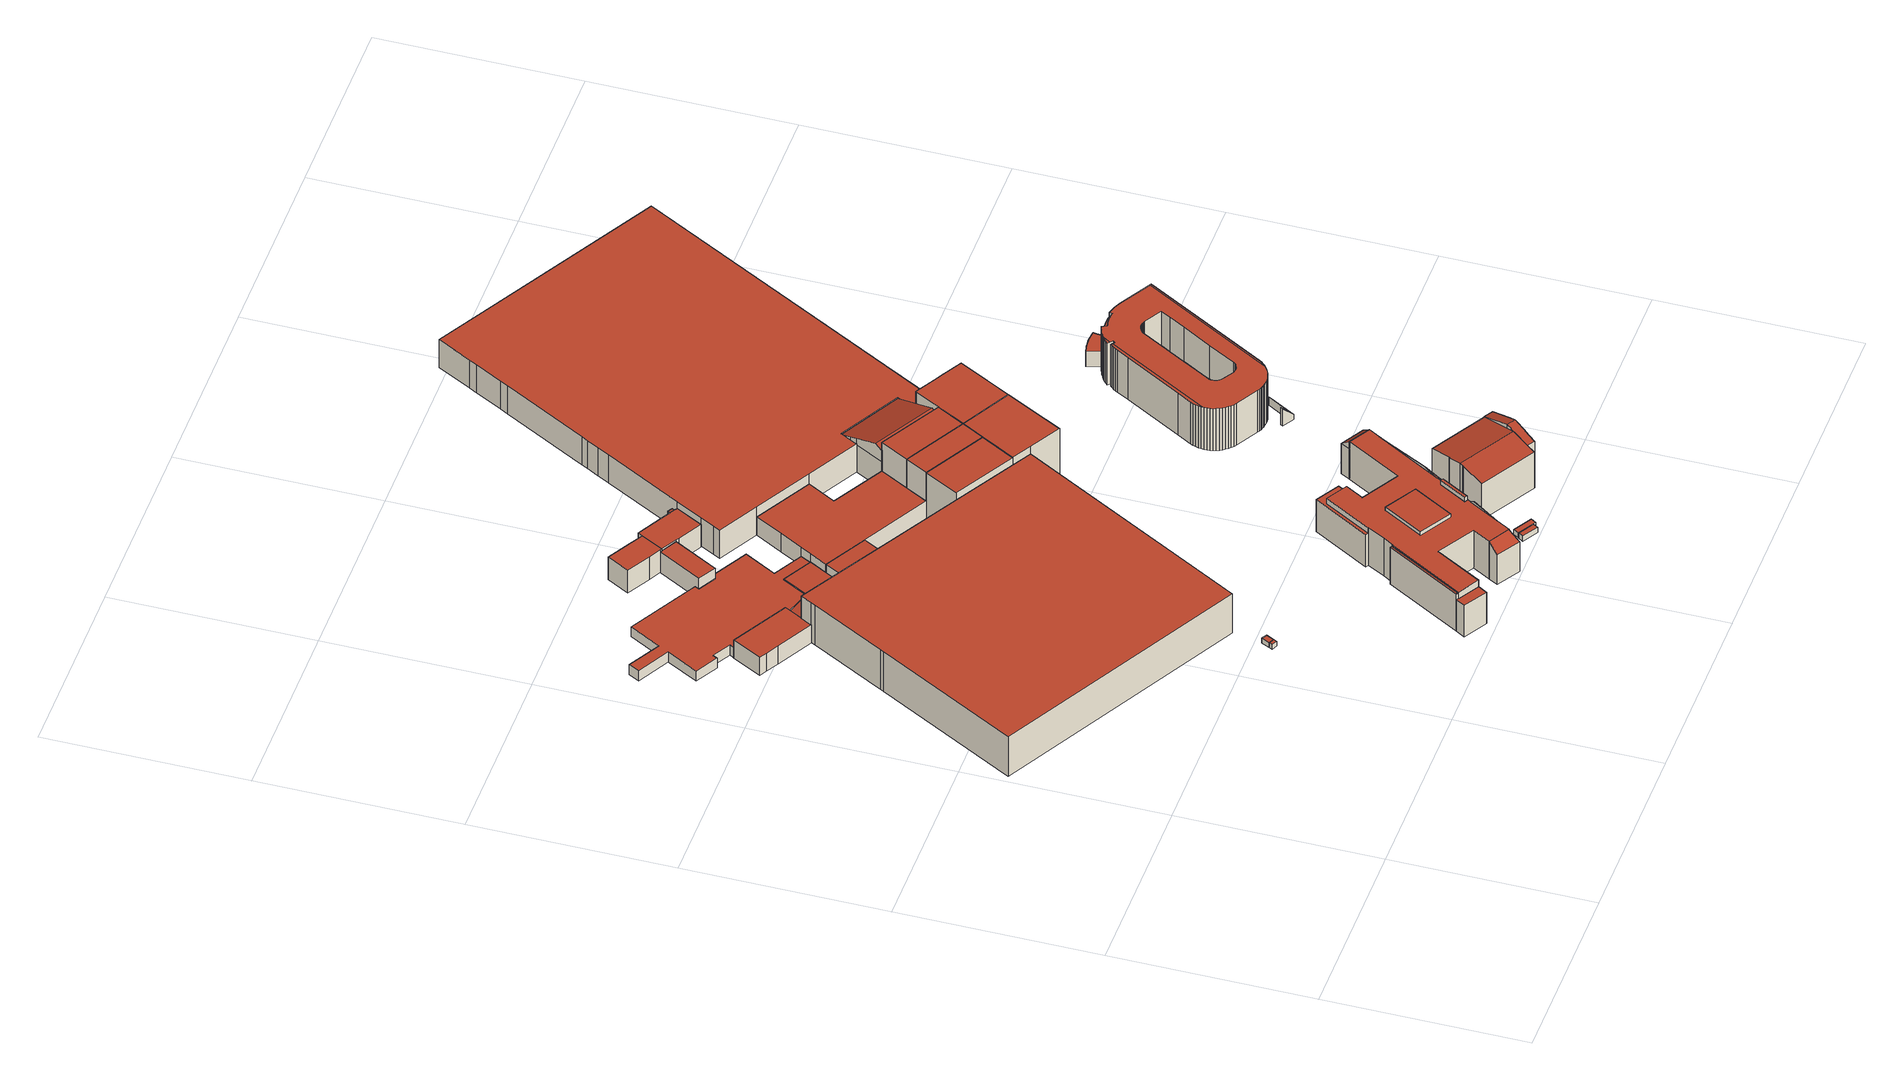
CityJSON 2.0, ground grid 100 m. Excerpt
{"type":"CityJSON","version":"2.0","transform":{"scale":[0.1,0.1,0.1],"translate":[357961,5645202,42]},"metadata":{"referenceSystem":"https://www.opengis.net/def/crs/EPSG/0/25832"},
"CityObjects":{
"building1":{"type":"Building","attributes":{"Gemeindeschluessel":"05315000","Geometrietyp2DReferenz":"3000","function":"51009_1610","roofType":"1000","measuredHeight":2.77},"geometry":[{"type":"Solid","lod":"2","boundaries":[[[[0,1,2,3]],[[4,5,1,0]],[[6,7,5,4]],[[3,2,7,6]],[[4,0,3,6]],[[1,5,7,2]]]],"semantics":{"surfaces":[{"type":"WallSurface"},{"type":"RoofSurface"},{"type":"GroundSurface"}],"values":[[0,0,0,0,1,2]]}}]},
"building2":{"type":"Building","attributes":{"Gemeindeschluessel":"05315000","Geometrietyp2DReferenz":"3000","function":"31001_2000","roofType":"1000","measuredHeight":2.71},"geometry":[{"type":"Solid","lod":"2","boundaries":[[[[8,9,1,10]],[[11,12,9,8]],[[13,5,12,11]],[[10,1,5,13]],[[11,8,10,13]],[[9,12,5,1]]]],"semantics":{"surfaces":[{"type":"WallSurface"},{"type":"RoofSurface"},{"type":"GroundSurface"}],"values":[[0,0,0,0,1,2]]}}]},
"building3":{"type":"Building","attributes":{"name":"11","Gemeindeschluessel":"05315000","Geometrietyp2DReferenz":"3000","function":"31001_2000","roofType":"1000","measuredHeight":23.24},"geometry":[{"type":"Solid","lod":"2","boundaries":[[[[14,15,16,17]],[[18,19,15,14]],[[20,21,19,18]],[[22,23,21,20]],[[24,25,23,22]],[[26,27,25,24]],[[28,29,27,26]],[[30,31,29,28]],[[32,33,31,30]],[[34,35,33,32]],[[36,37,35,34]],[[17,16,37,36]],[[34,32,30,28,26,24,22,20,18,14,17,36]],[[15,19,21,23,25,27,29,31,33,35,37,16]]]],"semantics":{"surfaces":[{"type":"WallSurface"},{"type":"RoofSurface"},{"type":"GroundSurface"}],"values":[[0,0,0,0,0,0,0,0,0,0,0,0,1,2]]}}]},
"building4":{"type":"Building","attributes":{"Gemeindeschluessel":"05315000","Geometrietyp2DReferenz":"3000","function":"31001_2000"},"children":["building4-1","building4-2","building4-3"]},
"building4-1":{"type":"BuildingPart","attributes":{"roofType":"1000","measuredHeight":6.22},"parents":["building4"],"geometry":[{"type":"Solid","lod":"2","boundaries":[[[[38,39,40,41]],[[42,43,39,38]],[[44,45,43,42]],[[46,47,48,45,44]],[[41,40,49,50,51]],[[46,44,42,38,41,51]],[[39,43,45,48,49,40]],[[47,46,51,50]],[[49,48,47,50]]]],"semantics":{"surfaces":[{"type":"WallSurface"},{"type":"RoofSurface"},{"type":"GroundSurface"},{"type":"ClosureSurface"}],"values":[[0,0,0,0,0,1,2,0,3]]}}]},
"building4-2":{"type":"BuildingPart","attributes":{"roofType":"1000","measuredHeight":10.5},"parents":["building4"],"geometry":[{"type":"Solid","lod":"2","boundaries":[[[[52,53,54,55]],[[56,57,58,53,52]],[[59,60,61,62,63]],[[64,65,60,59]],[[66,67,65,64]],[[55,54,67,66]],[[64,59,63,56,52,55,66]],[[53,58,61,60,65,67,54]],[[57,56,63,62]],[[61,58,57,62]]]],"semantics":{"surfaces":[{"type":"WallSurface"},{"type":"RoofSurface"},{"type":"GroundSurface"},{"type":"ClosureSurface"}],"values":[[0,0,0,0,0,0,1,2,0,3]]}}]},
"building4-3":{"type":"BuildingPart","attributes":{"roofType":"3100","measuredHeight":9.58},"parents":["building4"],"geometry":[{"type":"Solid","lod":"2","boundaries":[[[[62,61,48,47]],[[50,49,58,57]],[[47,68,62]],[[57,69,50]],[[50,69,68,47]],[[62,68,69,57]],[[48,61,58,49]],[[49,50,47,48]],[[61,62,57,58]]]],"semantics":{"surfaces":[{"type":"WallSurface"},{"type":"RoofSurface"},{"type":"GroundSurface"},{"type":"ClosureSurface"}],"values":[[0,0,0,0,1,1,2,3,3]]}}]},
"building5":{"type":"Building","attributes":{"Gemeindeschluessel":"05315000","Geometrietyp2DReferenz":"3000","function":"51009_1610","roofType":"1000","measuredHeight":5.81},"geometry":[{"type":"Solid","lod":"2","boundaries":[[[[70,39,71,72]],[[73,40,39,70]],[[74,49,40,73]],[[75,53,49,74]],[[76,77,53,75]],[[78,79,77,76]],[[80,81,79,78]],[[82,83,81,80]],[[84,85,83,82]],[[86,87,85,84]],[[88,89,87,86]],[[90,91,89,88]],[[92,93,91,90]],[[94,95,93,92]],[[96,97,95,94]],[[98,99,97,96]],[[100,101,99,98]],[[102,103,101,100]],[[104,105,103,102]],[[72,71,105,104]],[[102,100,98,96,94,92,90,88,86,84,82,80,78,76,75,74,73,70,72,104]],[[39,40,49,53,77,79,81,83,85,87,89,91,93,95,97,99,101,103,105,71]]]],"semantics":{"surfaces":[{"type":"WallSurface"},{"type":"RoofSurface"},{"type":"GroundSurface"}],"values":[[0,0,0,0,0,0,0,0,0,0,0,0,0,0,0,0,0,0,0,0,1,2]]}}]},
"building6":{"type":"Building","attributes":{"Gemeindeschluessel":"05315000","Geometrietyp2DReferenz":"3000","function":"31001_2000"},"children":["building6-1","building6-2","building6-3","building6-4"]},
"building6-1":{"type":"BuildingPart","attributes":{"roofType":"2100","measuredHeight":12.65},"parents":["building6"],"geometry":[{"type":"Solid","lod":"2","boundaries":[[[[106,107,108,109]],[[110,111,107,106]],[[112,113,111,110]],[[114,115,113,112]],[[116,117,115,114]],[[118,119,117,116]],[[109,108,120,121]],[[118,116,114,112,110,106,109,121]],[[107,111,113,115,117,119,120,108]],[[119,118,121,120]]]],"semantics":{"surfaces":[{"type":"WallSurface"},{"type":"RoofSurface"},{"type":"GroundSurface"},{"type":"ClosureSurface"}],"values":[[0,0,0,0,0,0,0,1,2,3]]}}]},
"building6-2":{"type":"BuildingPart","attributes":{"roofType":"1000","measuredHeight":13.48},"parents":["building6"],"geometry":[{"type":"Solid","lod":"2","boundaries":[[[[122,123,124,125]],[[126,127,123,122]],[[128,129,130,127,126]],[[131,132,133,134,135]],[[125,124,132,131]],[[135,136,128,126,122,125,131]],[[123,127,130,137,133,132,124]],[[129,128,136,138]],[[139,137,130,129,138]],[[139,138,136,135,134]],[[137,139,134,133]]]],"semantics":{"surfaces":[{"type":"WallSurface"},{"type":"RoofSurface"},{"type":"GroundSurface"},{"type":"ClosureSurface"}],"values":[[0,0,0,0,0,1,2,0,3,0,3]]}}]},
"building6-3":{"type":"BuildingPart","attributes":{"roofType":"1000","measuredHeight":12.26},"parents":["building6"],"geometry":[{"type":"Solid","lod":"2","boundaries":[[[[134,133,140,141]],[[142,143,144,145]],[[141,140,143,142]],[[145,139,134,141,142]],[[133,137,144,143,140]],[[133,134,139,137]],[[137,139,145,144]]]],"semantics":{"surfaces":[{"type":"WallSurface"},{"type":"RoofSurface"},{"type":"GroundSurface"},{"type":"ClosureSurface"}],"values":[[0,0,0,1,2,3,3]]}}]},
"building6-4":{"type":"BuildingPart","attributes":{"roofType":"1000","measuredHeight":13.35},"parents":["building6"],"geometry":[{"type":"Solid","lod":"2","boundaries":[[[[146,147,148,149]],[[150,151,147,146]],[[152,121,120,151,150]],[[153,154,119,118,155]],[[156,157,154,153]],[[158,159,157,156]],[[160,145,144,159,158]],[[149,148,130,129]],[[138,160,158,156,153,155,152,150,146,149,129]],[[147,151,120,119,154,157,159,144,137,130,148]],[[121,152,155,118]],[[119,120,121,118]],[[145,160,138,139]],[[145,139,137,144]],[[137,139,138,129,130]]]],"semantics":{"surfaces":[{"type":"WallSurface"},{"type":"RoofSurface"},{"type":"GroundSurface"},{"type":"ClosureSurface"}],"values":[[0,0,0,0,0,0,0,0,1,2,0,3,0,3,3]]}}]},
"building7":{"type":"Building","attributes":{"Gemeindeschluessel":"05315000","Geometrietyp2DReferenz":"3000","function":"31001_3010"},"address":[{"country":"Germany","locality":"Köln","thoroughfareNumber":"2","thoroughfareName":"An den Gelenkbogenhallen"},{"country":"Germany","locality":"Köln","thoroughfareNumber":"4","thoroughfareName":"An den Gelenkbogenhallen"},{"country":"Germany","locality":"Köln","thoroughfareNumber":"6","thoroughfareName":"An den Gelenkbogenhallen"}],"children":["building7-1","building7-2","building7-3","building7-4","building7-5","building7-6","building7-7","building7-8"]},
"building7-1":{"type":"BuildingPart","attributes":{"roofType":"1000","measuredHeight":19.04},"parents":["building7"],"geometry":[{"type":"Solid","lod":"2","boundaries":[[[[161,162,163,164]],[[165,166,162,161]],[[167,168,166,165]],[[169,170,168,167]],[[167,165,161,164,171,169]],[[163,162,166,168,170,172]],[[172,171,164,163]],[[170,169,171,172]]]],"semantics":{"surfaces":[{"type":"WallSurface"},{"type":"RoofSurface"},{"type":"GroundSurface"},{"type":"ClosureSurface"}],"values":[[0,0,0,0,1,2,3,3]]}}]},
"building7-2":{"type":"BuildingPart","attributes":{"roofType":"5000","measuredHeight":23.83},"parents":["building7"],"geometry":[{"type":"Solid","lod":"2","boundaries":[[[[173,174,175,176]],[[177,178,174,173]],[[179,180,178,177]],[[181,182,180,179]],[[183,184,182,181]],[[185,186,184,183]],[[187,188,189,190,191,192,177,193]],[[194,193,177,173]],[[195,196,190,189]],[[191,190,183,181]],[[190,196,185,183]],[[194,173,176]],[[192,191,181,179]],[[192,179,177]],[[197,175,174,178,180,182,184,186]],[[186,185,198,197]],[[197,198,176,175]],[[189,188,195]],[[196,195,188,187,198,185]],[[187,193,194,176,198]]]],"semantics":{"surfaces":[{"type":"WallSurface"},{"type":"RoofSurface"},{"type":"GroundSurface"},{"type":"ClosureSurface"}],"values":[[0,0,0,0,0,0,1,1,1,0,0,0,0,0,2,3,3,0,3,3]]}}]},
"building7-3":{"type":"BuildingPart","attributes":{"roofType":"1000","measuredHeight":24.58},"parents":["building7"],"geometry":[{"type":"Solid","lod":"2","boundaries":[[[[199,200,201,202,203,204]],[[205,206,199,204]],[[207,208,202,201]],[[200,199,206,209]],[[207,201,200,209]],[[209,206,205,210]],[[208,207,209,210]],[[210,205,204,203]],[[202,208,210,203]]]],"semantics":{"surfaces":[{"type":"WallSurface"},{"type":"RoofSurface"},{"type":"GroundSurface"},{"type":"ClosureSurface"}],"values":[[0,1,2,0,3,0,3,0,3]]}}]},
"building7-4":{"type":"BuildingPart","attributes":{"roofType":"5000","measuredHeight":23.68},"parents":["building7"],"geometry":[{"type":"Solid","lod":"2","boundaries":[[[[211,212,213,214]],[[215,216,217,212,211]],[[218,219,220,221]],[[214,213,219,218]],[[222,223,224,225,226,214,218]],[[221,227,222,218]],[[226,215,211,214]],[[212,217,228,220,219,213]],[[216,215,229]],[[228,217,216,229,224]],[[220,228,224,221]],[[225,229,215,226]],[[224,229,225]],[[227,223,222]],[[227,221,224,223]]]],"semantics":{"surfaces":[{"type":"WallSurface"},{"type":"RoofSurface"},{"type":"GroundSurface"},{"type":"ClosureSurface"}],"values":[[0,0,0,0,1,1,1,2,0,3,3,0,3,0,3]]}}]},
"building7-5":{"type":"BuildingPart","attributes":{"roofType":"1000","measuredHeight":22.18},"parents":["building7"],"geometry":[{"type":"Solid","lod":"2","boundaries":[[[[230,231,217,216]],[[232,233,231,230]],[[234,235,236,233,232]],[[237,238,239,240,241]],[[242,243,238,237]],[[244,245,243,242]],[[246,164,163,245,244]],[[247,248,170,169,249]],[[250,251,248,247]],[[252,194,176,175,251,250]],[[203,202,186,185,196,253]],[[254,221,220,201,200]],[[223,227,254,200,209,210,203,253,195,188,255,252,250,247,249,256,246,244,242,237,241,257,234,232,230,216,229,225,258]],[[231,233,236,259,239,238,243,245,163,172,170,248,251,175,197,186,202,208,207,201,220,228,217]],[[235,234,257,260,261]],[[236,235,261,259]],[[260,257,241,240]],[[239,259,261,260,240]],[[164,246,256,171]],[[172,163,164,171]],[[171,256,249,169]],[[170,172,171,169]],[[193,194,252,255,187]],[[197,175,176,198]],[[176,194,193,187,198]],[[195,253,196]],[[187,255,188]],[[186,197,198,185]],[[198,187,188,195,196,185]],[[202,203,210,208]],[[208,210,209,207]],[[207,209,200,201]],[[223,258,224]],[[221,254,227]],[[228,220,221,224]],[[221,227,223,224]],[[258,225,224]],[[228,224,229,216,217]],[[224,225,229]]]],"semantics":{"surfaces":[{"type":"WallSurface"},{"type":"RoofSurface"},{"type":"GroundSurface"},{"type":"ClosureSurface"}],"values":[[0,0,0,0,0,0,0,0,0,0,0,0,1,2,0,3,0,3,0,3,0,3,0,3,3,0,0,3,3,3,3,3,0,0,3,3,0,3,3]]}}]},
"building7-6":{"type":"BuildingPart","attributes":{"roofType":"1000","measuredHeight":18.47},"parents":["building7"],"geometry":[{"type":"Solid","lod":"2","boundaries":[[[[262,263,264,265]],[[266,267,236,235]],[[265,264,267,266]],[[235,261,262,265,266]],[[263,259,236,267,264]],[[259,261,235,236]],[[263,262,261,259]]]],"semantics":{"surfaces":[{"type":"WallSurface"},{"type":"RoofSurface"},{"type":"GroundSurface"},{"type":"ClosureSurface"}],"values":[[0,0,0,1,2,3,3]]}}]},
"building7-7":{"type":"BuildingPart","attributes":{"roofType":"1000","measuredHeight":24.24},"parents":["building7"],"geometry":[{"type":"Solid","lod":"2","boundaries":[[[[268,269,270,271]],[[272,273,269,268]],[[274,275,273,272]],[[271,270,275,274]],[[272,268,271,274]],[[269,273,275,270]]]],"semantics":{"surfaces":[{"type":"WallSurface"},{"type":"RoofSurface"},{"type":"GroundSurface"}],"values":[[0,0,0,0,1,2]]}}]},
"building7-8":{"type":"BuildingPart","attributes":{"roofType":"5000","measuredHeight":22.3},"parents":["building7"],"geometry":[{"type":"Solid","lod":"2","boundaries":[[[[276,277,263,262,278]],[[240,239,277,276]],[[279,260,240,280]],[[240,276,280]],[[280,276,278,279]],[[278,260,279]],[[277,239,259,263]],[[239,240,260,261,259]],[[261,260,278,262]],[[261,262,263,259]]]],"semantics":{"surfaces":[{"type":"WallSurface"},{"type":"RoofSurface"},{"type":"GroundSurface"},{"type":"ClosureSurface"}],"values":[[0,0,1,1,1,1,2,3,0,3]]}}]},
"building8":{"type":"Building","attributes":{"Gemeindeschluessel":"05315000","Geometrietyp2DReferenz":"3000","function":"31001_2000"},"children":["building8-1","building8-2"]},
"building8-1":{"type":"BuildingPart","attributes":{"roofType":"1000","measuredHeight":10.88},"parents":["building8"],"geometry":[{"type":"Solid","lod":"2","boundaries":[[[[281,282,283,284]],[[285,286,287,288]],[[289,290,286,285]],[[291,292,290,289]],[[293,294,292,291]],[[295,296,294,293]],[[297,298,296,295]],[[299,300,298,297]],[[301,302,300,299]],[[284,283,302,301]],[[299,297,295,293,291,289,285,288,281,284,301]],[[282,287,286,290,292,294,296,298,300,302,283]],[[287,282,281,288]]]],"semantics":{"surfaces":[{"type":"WallSurface"},{"type":"RoofSurface"},{"type":"GroundSurface"},{"type":"ClosureSurface"}],"values":[[0,0,0,0,0,0,0,0,0,0,1,2,3]]}}]},
"building8-2":{"type":"BuildingPart","attributes":{"roofType":"1000","measuredHeight":10.85},"parents":["building8"],"geometry":[{"type":"Solid","lod":"2","boundaries":[[[[288,287,303,304]],[[305,306,282,281]],[[304,303,306,305]],[[281,288,304,305]],[[287,282,306,303]],[[287,288,281,282]]]],"semantics":{"surfaces":[{"type":"WallSurface"},{"type":"RoofSurface"},{"type":"GroundSurface"},{"type":"ClosureSurface"}],"values":[[0,0,0,1,2,3]]}}]},
"building9":{"type":"Building","attributes":{"Gemeindeschluessel":"05315000","Geometrietyp2DReferenz":"3000","function":"31001_2500","roofType":"1000","measuredHeight":3.01},"geometry":[{"type":"Solid","lod":"2","boundaries":[[[[307,308,309,310]],[[311,312,308,307]],[[313,314,312,311]],[[310,309,314,313]],[[311,307,310,313]],[[308,312,314,309]]]],"semantics":{"surfaces":[{"type":"WallSurface"},{"type":"RoofSurface"},{"type":"GroundSurface"}],"values":[[0,0,0,0,1,2]]}}]},
"building10":{"type":"Building","attributes":{"Gemeindeschluessel":"05315000","Geometrietyp2DReferenz":"3000","function":"31001_2500","roofType":"1000","measuredHeight":2.77},"geometry":[{"type":"Solid","lod":"2","boundaries":[[[[315,316,317,318]],[[319,320,316,315]],[[321,322,320,319]],[[318,317,322,321]],[[319,315,318,321]],[[316,320,322,317]]]],"semantics":{"surfaces":[{"type":"WallSurface"},{"type":"RoofSurface"},{"type":"GroundSurface"}],"values":[[0,0,0,0,1,2]]}}]},
"building11":{"type":"Building","attributes":{"Gemeindeschluessel":"05315000","Geometrietyp2DReferenz":"3000","function":"31001_2000"},"children":["building11-1","building11-2"]},
"building11-1":{"type":"BuildingPart","attributes":{"roofType":"1000","measuredHeight":27.59},"parents":["building11"],"geometry":[{"type":"Solid","lod":"2","boundaries":[[[[323,283,324,325]],[[326,327,328,329]],[[330,331,327,326]],[[325,324,331,330]],[[326,329,323,325,330]],[[283,328,327,331,324]],[[283,323,329,328]]]],"semantics":{"surfaces":[{"type":"WallSurface"},{"type":"RoofSurface"},{"type":"GroundSurface"},{"type":"ClosureSurface"}],"values":[[0,0,0,0,1,2,3]]}}]},
"building11-2":{"type":"BuildingPart","attributes":{"roofType":"1000","measuredHeight":27.74},"parents":["building11"],"geometry":[{"type":"Solid","lod":"2","boundaries":[[[[332,302,283,323,333]],[[334,335,302,332]],[[336,337,335,334]],[[338,329,328,337,336]],[[336,334,332,333,338]],[[302,335,337,328,283]],[[329,338,333,323]],[[283,328,329,323]]]],"semantics":{"surfaces":[{"type":"WallSurface"},{"type":"RoofSurface"},{"type":"GroundSurface"},{"type":"ClosureSurface"}],"values":[[0,0,0,0,1,2,0,3]]}}]},
"building12":{"type":"Building","attributes":{"Gemeindeschluessel":"05315000","Geometrietyp2DReferenz":"3000","function":"31001_2461"},"children":["building12-1","building12-2"]},
"building12-1":{"type":"BuildingPart","attributes":{"roofType":"3100","measuredHeight":24.73},"parents":["building12"],"geometry":[{"type":"Solid","lod":"2","boundaries":[[[[339,340,341,342]],[[343,344,340,339]],[[345,346,344,343]],[[347,348,346,345]],[[349,350,348,347]],[[351,352,350,349]],[[353,354,352,351]],[[355,356,354,353]],[[357,358,356,355]],[[359,360,361,362,363]],[[342,341,360,359]],[[364,357,355,353,351,349,365]],[[347,345,343,339,342,359,363,366,365,349]],[[340,344,346,348,350,352,354,356,358,367,368,361,360,341]],[[367,364,365,368]],[[358,357,364,367]],[[362,366,363]],[[365,366,362,361,368]]]],"semantics":{"surfaces":[{"type":"WallSurface"},{"type":"RoofSurface"},{"type":"GroundSurface"},{"type":"ClosureSurface"}],"values":[[0,0,0,0,0,0,0,0,0,0,0,1,1,2,3,3,0,3]]}}]},
"building12-2":{"type":"BuildingPart","attributes":{"roofType":"3100","measuredHeight":26.28},"parents":["building12"],"geometry":[{"type":"Solid","lod":"2","boundaries":[[[[362,361,369,370]],[[371,372,358,357,373]],[[374,375,372,371]],[[376,377,375,374]],[[378,379,377,376]],[[380,381,379,378]],[[370,369,381,380]],[[374,371,373,382,376]],[[366,362,370,380,378,376,382]],[[361,368,367,358,372,375,377,379,381,369]],[[365,366,382,364]],[[368,365,364,367]],[[361,362,366,365,368]],[[357,364,382,373]],[[364,357,358,367]]]],"semantics":{"surfaces":[{"type":"WallSurface"},{"type":"RoofSurface"},{"type":"GroundSurface"},{"type":"ClosureSurface"}],"values":[[0,0,0,0,0,0,0,1,1,2,0,3,3,0,3]]}}]},
"building13":{"type":"Building","attributes":{"name":"Eingang Ost","Gemeindeschluessel":"05315000","Geometrietyp2DReferenz":"3000","function":"31001_2000","roofType":"1000","measuredHeight":27.41},"address":[{"country":"Germany","locality":"Köln","thoroughfareNumber":"51","thoroughfareName":"Deutz-Mülheimer Str."}],"geometry":[{"type":"Solid","lod":"2","boundaries":[[[[383,384,385,386]],[[387,388,384,383]],[[389,390,388,387]],[[338,391,390,389]],[[336,392,391,338]],[[393,394,392,336]],[[395,396,394,393]],[[397,398,396,395]],[[399,400,398,397]],[[386,385,400,399]],[[397,395,393,336,338,389,387,383,386,399]],[[384,388,390,391,392,394,396,398,400,385]]]],"semantics":{"surfaces":[{"type":"WallSurface"},{"type":"RoofSurface"},{"type":"GroundSurface"}],"values":[[0,0,0,0,0,0,0,0,0,0,1,2]]}}]},
"building14":{"type":"Building","attributes":{"Gemeindeschluessel":"05315000","Geometrietyp2DReferenz":"3000","function":"31001_2000"},"children":["building14-1","building14-2","building14-3"]},
"building14-1":{"type":"BuildingPart","attributes":{"roofType":"1000","measuredHeight":27.68},"parents":["building14"],"geometry":[{"type":"Solid","lod":"2","boundaries":[[[[401,402,403,404,405,406]],[[407,408,402,401]],[[409,410,408,407]],[[411,412,410,409]],[[413,414,412,411]],[[395,415,414,413]],[[393,416,415,395]],[[336,417,337,416,393]],[[395,413,411,409,407,401,406,418,336,393]],[[419,403,402,408,410,412,414,415,416,337]],[[417,336,418,420]],[[421,422,419,337,417,420]],[[423,421,420,418,406,405]],[[403,419,422,404]],[[422,421,423,405,404]]]],"semantics":{"surfaces":[{"type":"WallSurface"},{"type":"RoofSurface"},{"type":"GroundSurface"},{"type":"ClosureSurface"}],"values":[[0,0,0,0,0,0,0,0,1,2,0,3,0,3,3]]}}]},
"building14-2":{"type":"BuildingPart","attributes":{"roofType":"5000","measuredHeight":24.59},"parents":["building14"],"geometry":[{"type":"Solid","lod":"2","boundaries":[[[[424,425,300,426]],[[427,428,425,424]],[[429,430,428,427]],[[431,432,430,429]],[[404,403,432,431]],[[423,433,434,421]],[[405,431,435,436,437,433,423]],[[434,433,437,424,426]],[[437,436,427,424]],[[436,435,429,427]],[[435,431,429]],[[405,404,431]],[[425,428,430,432,403,419,300]],[[403,404,422,419]],[[419,422,426,300]],[[405,423,421,422,404]],[[421,434,426,422]]]],"semantics":{"surfaces":[{"type":"WallSurface"},{"type":"RoofSurface"},{"type":"GroundSurface"},{"type":"ClosureSurface"}],"values":[[0,0,0,0,0,1,1,0,0,0,0,0,2,3,3,3,3]]}}]},
"building14-3":{"type":"BuildingPart","attributes":{"roofType":"1000","measuredHeight":27.6},"parents":["building14"],"geometry":[{"type":"Solid","lod":"2","boundaries":[[[[438,434,426,300,302,439]],[[440,335,337,417]],[[439,302,335,440]],[[417,420,438,439,440]],[[300,419,337,335,302]],[[434,438,420,421]],[[419,300,426,422]],[[426,434,421,422]],[[419,422,421,420,417,337]]]],"semantics":{"surfaces":[{"type":"WallSurface"},{"type":"RoofSurface"},{"type":"GroundSurface"},{"type":"ClosureSurface"}],"values":[[0,0,0,1,2,0,3,3,3]]}}]},
"building15":{"type":"Building","attributes":{"Gemeindeschluessel":"05315000","Geometrietyp2DReferenz":"3000","function":"51009_1610","roofType":"2100","measuredHeight":10.3},"geometry":[{"type":"Solid","lod":"2","boundaries":[[[[441,442,443,444]],[[445,446,442,441]],[[447,448,446,445]],[[449,450,448,447]],[[451,452,450,449]],[[444,443,452,451]],[[449,447,445,441,444,451]],[[442,446,448,450,452,443]]]],"semantics":{"surfaces":[{"type":"WallSurface"},{"type":"RoofSurface"},{"type":"GroundSurface"}],"values":[[0,0,0,0,0,0,1,2]]}}]},
"building16":{"type":"Building","attributes":{"name":"10","Gemeindeschluessel":"05315000","Geometrietyp2DReferenz":"3000","function":"31001_2000","roofType":"1000","measuredHeight":16.5},"geometry":[{"type":"Solid","lod":"2","boundaries":[[[[453,454,455,456]],[[457,458,454,453]],[[459,460,458,457]],[[461,462,460,459]],[[463,464,462,461]],[[465,466,464,463]],[[467,468,466,465]],[[469,470,468,467]],[[471,472,470,469]],[[473,474,472,471]],[[475,476,474,473]],[[477,478,476,475]],[[479,480,478,477]],[[481,482,480,479]],[[483,484,482,481]],[[485,486,484,483]],[[487,488,486,485]],[[489,490,488,487]],[[491,492,490,489]],[[493,494,492,491]],[[495,496,494,493]],[[497,498,496,495]],[[499,500,498,497]],[[456,455,500,499]],[[497,495,493,491,489,487,485,483,481,479,477,475,473,471,469,467,465,463,461,459,457,453,456,499]],[[454,458,460,462,464,466,468,470,472,474,476,478,480,482,484,486,488,490,492,494,496,498,500,455]]]],"semantics":{"surfaces":[{"type":"WallSurface"},{"type":"RoofSurface"},{"type":"GroundSurface"}],"values":[[0,0,0,0,0,0,0,0,0,0,0,0,0,0,0,0,0,0,0,0,0,0,0,0,1,2]]}}]},
"building17":{"type":"Building","attributes":{"Gemeindeschluessel":"05315000","Geometrietyp2DReferenz":"3000","function":"31001_2000"},"address":[{"country":"Germany","locality":"Köln","thoroughfareNumber":"22","thoroughfareName":"Deutz-Mülheimer Str."}],"children":["building17-1","building17-2","building17-3","building17-4","building17-5","building17-6","building17-7","building17-8"]},
"building17-1":{"type":"BuildingPart","attributes":{"roofType":"1000","measuredHeight":4.9},"parents":["building17"],"geometry":[{"type":"Solid","lod":"2","boundaries":[[[[501,502,503,504,505]],[[501,505,506,507,508]],[[509,503,502,510,511]],[[511,507,506,512,509]],[[512,506,505,504]],[[503,509,512,504]],[[502,501,508,510]],[[510,508,507,511]]]],"semantics":{"surfaces":[{"type":"WallSurface"},{"type":"RoofSurface"},{"type":"GroundSurface"},{"type":"ClosureSurface"}],"values":[[0,1,2,3,0,3,3,3]]}}]},
"building17-2":{"type":"BuildingPart","attributes":{"roofType":"1000","measuredHeight":4.71},"parents":["building17"],"geometry":[{"type":"Solid","lod":"2","boundaries":[[[[513,514,515,516]],[[516,517,518,513]],[[519,520,515,514,521,522]],[[517,519,522,518]],[[519,517,516,523,520]],[[515,520,523,516]],[[521,524,513,518,522]],[[514,513,524,521]]]],"semantics":{"surfaces":[{"type":"WallSurface"},{"type":"RoofSurface"},{"type":"GroundSurface"},{"type":"ClosureSurface"}],"values":[[0,1,2,3,0,3,0,3]]}}]},
"building17-3":{"type":"BuildingPart","attributes":{"roofType":"1000","measuredHeight":4.65},"parents":["building17"],"geometry":[{"type":"Solid","lod":"2","boundaries":[[[[525,526,514,513]],[[525,513,524,527,528]],[[514,526,529,530,521]],[[521,524,513,514]],[[528,529,526,525]],[[530,527,524,521]],[[527,530,529,528]]]],"semantics":{"surfaces":[{"type":"WallSurface"},{"type":"RoofSurface"},{"type":"GroundSurface"},{"type":"ClosureSurface"}],"values":[[0,1,2,3,3,0,3]]}}]},
"building17-4":{"type":"BuildingPart","attributes":{"roofType":"5000","measuredHeight":24.69},"parents":["building17"],"geometry":[{"type":"Solid","lod":"2","boundaries":[[[[531,532,533,534]],[[535,536,532,531]],[[537,538,536,535]],[[539,540,538,537]],[[541,542,540,539]],[[543,544,542,541]],[[545,546,544,543]],[[547,548,546,545]],[[549,550,548,547]],[[551,552,550,549]],[[553,554,552,551]],[[555,556,554,553]],[[557,558,556,555]],[[559,560,558,557]],[[561,562,560,559]],[[563,564,562,561]],[[565,566,564,563]],[[567,568,566,565]],[[569,570,568,567]],[[571,572,570,569]],[[573,574,572,571]],[[575,576,574,573]],[[577,578,576,575]],[[579,580,578,577]],[[581,582,580,579]],[[583,584,582,581]],[[585,586,584,583]],[[587,588,586,585]],[[589,590,588,587]],[[591,592,590,589]],[[593,594,592,591]],[[595,596,594,593]],[[597,598,596,595]],[[599,600,598,597]],[[601,602,600,599]],[[603,604,602,601]],[[605,606,604,603]],[[607,608,606,605]],[[609,610,608,607]],[[611,612,610,609]],[[613,614,612,611]],[[615,616,617,614,613]],[[618,619,620,621,622]],[[623,624,619,618]],[[625,626,624,623]],[[627,628,626,625]],[[629,630,628,627]],[[631,632,630,629]],[[633,634,632,631]],[[635,636,634,633]],[[637,638,636,635]],[[639,640,638,637]],[[641,642,640,639]],[[643,644,642,641]],[[645,646,647,522,518,648]],[[649,650,651,652,653]],[[654,655,656,650,649]],[[657,658,659,660,661]],[[662,663,664,658,657]],[[665,666,667,668,669]],[[670,671,666,665]],[[672,673,671,670]],[[674,675,676,673,672]],[[677,678,526,525,679]],[[680,681,644,643]],[[682,683,681,680]],[[684,685,683,682]],[[686,687,685,684]],[[688,689,687,686]],[[690,691,689,688]],[[692,693,691,690]],[[534,533,693,692]],[[633,694,643,641,639,637,635]],[[591,589,587,585,583,581,579,577,575,573,571,569,695,696]],[[697,601,599,597,698]],[[680,643,694,631,629,627,625,623,618,622,699,700,701,702,703,704,705,706,707,708,615,613,611,609,607,605,603,697,698,595,593,696,695,567,565,563,561,559,557,555,553,551,549,547,545,543,541,539,537,535,531,534,692,690,688,686,684,682],[709,710,711,712,713,714,715,716,717,718,719,720,721,722,723,724,677,679,674,672,670,665,669,662,657,661,654,649,653,645,648,725,726,727,728,729,730]],[[567,695,569]],[[595,698,597]],[[591,696,593]],[[601,697,603]],[[631,694,633]],[[532,536,538,540,542,544,546,548,550,552,554,556,558,560,562,564,566,568,570,572,574,576,578,580,582,584,586,588,590,592,594,596,598,600,602,604,606,608,610,612,614,617,731,732,733,734,735,736,737,738,739,740,620,619,624,626,628,630,632,634,636,638,640,642,644,681,683,685,687,689,691,693,533],[741,742,743,744,510,502,519,522,647,651,650,656,659,658,664,667,666,671,673,676,526,678,515,509,511,745,746,747,748,749,750,751,752,753,754,755,756,757,758,759,760]],[[616,615,708,761]],[[731,617,616,761]],[[761,708,707,762]],[[732,731,761,762]],[[762,707,706,763]],[[733,732,762,763]],[[763,706,705,764]],[[734,733,763,764]],[[764,705,704,765]],[[735,734,764,765]],[[765,704,703,766]],[[736,735,765,766]],[[766,703,702,767]],[[737,736,766,767]],[[767,702,701,768]],[[738,737,767,768]],[[768,701,700,769]],[[739,738,768,769]],[[769,700,699,770]],[[740,739,769,770]],[[770,699,622,621]],[[620,740,770,621]],[[771,730,729,772]],[[741,760,771,772]],[[772,729,728,773]],[[742,741,772,773]],[[773,728,727,774]],[[743,742,773,774]],[[774,727,726,775]],[[744,743,774,775]],[[508,776,775,726,725,501]],[[502,510,508,501]],[[744,775,776,508,510]],[[517,519,502,501,725,648,518]],[[522,519,517,518]],[[646,645,653,652]],[[651,647,646,652]],[[655,654,661,660]],[[659,656,655,660]],[[663,662,669,668]],[[667,664,663,668]],[[675,674,679,525]],[[526,676,675,525]],[[516,515,678,677,724,506,512]],[[509,515,516,512]],[[777,507,506,724,723,778]],[[509,512,506,507,511]],[[745,511,507,777,778]],[[778,723,722,779]],[[746,745,778,779]],[[779,722,721,780]],[[747,746,779,780]],[[780,721,720,781]],[[748,747,780,781]],[[781,720,719,782]],[[749,748,781,782]],[[782,719,718,783]],[[750,749,782,783]],[[783,718,717,784]],[[751,750,783,784]],[[784,717,716,785]],[[752,751,784,785]],[[785,716,715,786]],[[753,752,785,786]],[[786,715,714,787]],[[754,753,786,787]],[[787,714,713,788]],[[755,754,787,788]],[[788,713,712,789]],[[756,755,788,789]],[[789,712,711,790]],[[757,756,789,790]],[[790,711,710,791]],[[758,757,790,791]],[[791,710,709,792]],[[759,758,791,792]],[[792,709,730,771]],[[760,759,792,771]]]],"semantics":{"surfaces":[{"type":"WallSurface"},{"type":"RoofSurface"},{"type":"GroundSurface"},{"type":"ClosureSurface"}],"values":[[0,0,0,0,0,0,0,0,0,0,0,0,0,0,0,0,0,0,0,0,0,0,0,0,0,0,0,0,0,0,0,0,0,0,0,0,0,0,0,0,0,0,0,0,0,0,0,0,0,0,0,0,0,0,0,0,0,0,0,0,0,0,0,0,0,0,0,0,0,0,0,0,1,1,1,1,0,0,0,0,0,2,0,3,0,3,0,3,0,3,0,3,0,3,0,3,0,3,0,3,0,3,0,3,0,3,0,3,0,3,0,3,0,3,3,0,3,0,3,0,3,0,3,0,3,0,3,0,3,3,0,3,0,3,0,3,0,3,0,3,0,3,0,3,0,3,0,3,0,3,0,3,0,3,0,3,0,3,0,3]]}}]},
"building17-5":{"type":"BuildingPart","attributes":{"roofType":"1000","measuredHeight":7.49},"parents":["building17"],"geometry":[{"type":"Solid","lod":"2","boundaries":[[[[775,776,777,778,779,780,781,782,783,784,785,786,787,788,789,790,791,792,771,772,773,774]],[[741,760,759,758,757,756,755,754,753,752,751,750,749,748,747,746,745,511,510,744,743,742]],[[742,773,772,741]],[[741,772,771,760]],[[760,771,792,759]],[[759,792,791,758]],[[758,791,790,757]],[[757,790,789,756]],[[756,789,788,755]],[[755,788,787,754]],[[754,787,786,753]],[[753,786,785,752]],[[752,785,784,751]],[[751,784,783,750]],[[750,783,782,749]],[[749,782,781,748]],[[748,781,780,747]],[[747,780,779,746]],[[746,779,778,745]],[[778,777,507,511,745]],[[507,777,776,508]],[[510,511,507,508]],[[510,508,776,775,744]],[[744,775,774,743]],[[743,774,773,742]]]],"semantics":{"surfaces":[{"type":"RoofSurface"},{"type":"GroundSurface"},{"type":"ClosureSurface"},{"type":"WallSurface"}],"values":[[0,1,2,2,2,2,2,2,2,2,2,2,2,2,2,2,2,2,2,2,3,2,2,2,2]]}}]},
"building17-6":{"type":"BuildingPart","attributes":{"roofType":"1000","measuredHeight":4.65},"parents":["building17"],"geometry":[{"type":"Solid","lod":"2","boundaries":[[[[793,794,795,796]],[[527,530,794,793]],[[797,671,676,675]],[[668,667,671,797]],[[660,659,664,663]],[[652,651,656,655]],[[798,799,647,646]],[[796,795,799,798]],[[646,652,655,660,663,668,797,675,525,528,527,793,796,798]],[[794,530,529,526,676,671,667,664,659,656,651,647,799,795]],[[528,529,530,527]],[[525,526,529,528]],[[526,525,675,676]],[[667,668,663,664]],[[659,660,655,656]],[[651,652,646,647]]]],"semantics":{"surfaces":[{"type":"WallSurface"},{"type":"RoofSurface"},{"type":"GroundSurface"},{"type":"ClosureSurface"}],"values":[[0,0,0,0,0,0,0,0,1,2,3,3,3,3,3,3]]}}]},
"building17-7":{"type":"BuildingPart","attributes":{"roofType":"1000","measuredHeight":4.65},"parents":["building17"],"geometry":[{"type":"Solid","lod":"2","boundaries":[[[[504,503,520,523]],[[516,515,509,512]],[[512,504,523,516]],[[503,509,515,520]],[[503,504,512,509]],[[515,516,523,520]]]],"semantics":{"surfaces":[{"type":"WallSurface"},{"type":"RoofSurface"},{"type":"GroundSurface"},{"type":"ClosureSurface"}],"values":[[0,0,1,2,3,3]]}}]},
"building17-8":{"type":"BuildingPart","attributes":{"roofType":"2100","measuredHeight":22.31},"parents":["building17"],"geometry":[{"type":"Solid","lod":"2","boundaries":[[[[800,801,617,616]],[[802,803,801,800]],[[804,805,803,802]],[[806,807,805,804]],[[808,809,807,806]],[[810,811,809,808]],[[621,620,811,810]],[[770,621,810,808,806,804,802,800,616,761,762,763,764,765,766,767,768,769]],[[737,736,735,734,733,732,731,617,801,803,805,807,809,811,620,740,739,738]],[[738,768,767,737]],[[737,767,766,736]],[[736,766,765,735]],[[734,735,765,764]],[[733,734,764,763]],[[732,733,763,762]],[[731,732,762,761]],[[731,761,616,617]],[[740,620,621,770]],[[740,770,769,739]],[[739,769,768,738]]]],"semantics":{"surfaces":[{"type":"WallSurface"},{"type":"RoofSurface"},{"type":"GroundSurface"},{"type":"ClosureSurface"}],"values":[[0,0,0,0,0,0,0,1,2,3,3,3,3,3,3,3,3,3,3,3]]}}]},
"building18":{"type":"Building","attributes":{"Gemeindeschluessel":"05315000","Geometrietyp2DReferenz":"3000","function":"51009_1610","roofType":"1000","measuredHeight":9.26},"geometry":[{"type":"Solid","lod":"2","boundaries":[[[[812,813,814,815]],[[816,817,813,812]],[[818,819,817,816]],[[820,821,819,818]],[[822,823,821,820]],[[824,825,823,822]],[[826,827,825,824]],[[828,829,827,826]],[[830,831,829,828]],[[832,833,831,830]],[[834,835,833,832]],[[836,837,835,834]],[[838,839,837,836]],[[840,841,839,838]],[[842,843,841,840]],[[844,845,843,842]],[[846,847,845,844]],[[815,814,847,846]],[[844,842,840,838,836,834,832,830,828,826,824,822,820,818,816,812,815,846]],[[813,817,819,821,823,825,827,829,831,833,835,837,839,841,843,845,847,814]]]],"semantics":{"surfaces":[{"type":"WallSurface"},{"type":"RoofSurface"},{"type":"GroundSurface"}],"values":[[0,0,0,0,0,0,0,0,0,0,0,0,0,0,0,0,0,0,1,2]]}}]}
},
"vertices":[
[1195,919,67],[1195,919,39],[1186,901,39],[1186,901,67],[1222,906,67],[1222,906,39],[1213,888,67],[1213,888,39],
[1215,959,66],[1215,959,39],[1195,919,66],[1241,945,66],[1241,945,39],[1222,906,66],
[388,2472,277],[388,2472,44],[1,1769,44],[1,1769,277],[397,2489,277],[397,2489,44],[600,2859,277],[600,2859,44],[612,2881,277],[612,2881,44],[644,2938,277],[644,2938,44],[932,2776,277],[932,2776,44],[1142,2659,277],[1142,2659,44],[1475,2473,277],[1475,2473,44],[1780,2302,277],[1780,2302,44],[1875,2249,277],[1875,2249,44],[1233,1103,277],[1233,1103,44],
[1070,3028,102],[1070,3028,40],[923,3108,40],[923,3108,102],[1022,2941,102],[1022,2941,40],[932,2776,102],[932,2776,40],[786,2858,102],[786,2858,59],[786,2858,40],[836,2950,40],[836,2950,59],[836,2950,102],
[412,3182,145],[412,3182,40],[332,3035,40],[332,3035,145],[693,3028,145],[693,3028,99],[693,3028,40],[612,2881,145],[612,2881,40],[644,2938,40],[644,2938,99],[644,2938,145],[431,2981,145],[431,2981,40],[369,3015,145],[369,3015,40],
[739,2885,136],[789,2976,136],
[1070,3028,98],[1099,3081,40],[1099,3081,98],[923,3108,98],[836,2950,98],[412,3182,98],[425,3204,98],[425,3204,40],[335,3254,98],[335,3254,40],[323,3232,98],[323,3232,40],[210,3294,98],[210,3294,40],[297,3453,98],[297,3453,40],[135,3542,98],[135,3542,40],[164,3595,98],[164,3595,40],[326,3506,98],[326,3506,40],[413,3664,98],[413,3664,40],[762,3473,98],[762,3473,40],[750,3451,98],[750,3451,40],[839,3402,98],[839,3402,40],[851,3424,98],[851,3424,40],[1040,3320,98],[1040,3320,40],[952,3161,98],[952,3161,40],
[1134,3703,162],[1134,3703,37],[1130,3705,37],[1130,3705,162],[1143,3719,163],[1143,3719,37],[1167,3707,163],[1167,3707,37],[1158,3690,162],[1158,3690,37],[1161,3688,162],[1161,3688,37],[1160,3686,162],[1160,3686,37],[1129,3704,37],[1129,3704,162],
[756,3878,171],[756,3878,37],[696,3767,37],[696,3767,171],[874,3813,171],[874,3813,37],[940,3776,171],[940,3776,170],[940,3776,37],[813,3702,171],[813,3702,37],[871,3671,37],[871,3671,159],[871,3671,171],[880,3666,171],[880,3666,37],[880,3666,170],[880,3666,159],
[750,3451,37],[750,3451,159],[839,3402,159],[839,3402,37],[960,3622,37],[960,3622,159],
[1047,3749,170],[1047,3749,37],[954,3800,37],[954,3800,170],[1064,3740,170],[1064,3740,37],[1129,3704,170],[1167,3683,170],[1167,3683,37],[1160,3686,170],[1093,3548,170],[1093,3548,37],[973,3614,170],[973,3614,37],[960,3622,170],
[1849,670,228],[1849,670,38],[1861,663,38],[1861,663,228],[2013,953,228],[2013,953,38],[2130,886,228],[2130,886,38],[2104,840,228],[2104,840,38],[1998,901,228],[1998,901,38],
[2424,965,216],[2424,965,38],[2398,919,38],[2398,919,216],[2541,898,216],[2541,898,38],[2479,789,216],[2479,789,38],[2456,751,216],[2456,751,38],[2269,427,216],[2269,427,38],[2257,434,216],[2257,434,38],[2503,858,253],[2452,771,260],[2320,542,276],[2269,427,249],[2456,751,226],[2479,789,223],[2502,859,257],[2398,919,257],[2283,478,260],[2257,434,249],[2503,858,38],[2503,858,216],
[2175,297,284],[2175,297,260],[2175,297,38],[2255,435,38],[2255,435,260],[2255,435,284],[2241,443,284],[2161,305,284],[2161,305,38],[2241,443,38],[2161,305,260],[2241,443,260],
[1909,73,213],[1909,73,38],[2025,5,38],[2025,5,213],[1935,119,261],[1935,119,260],[1935,119,38],[2189,289,245],[2189,289,38],[2178,296,38],[2178,296,245],[2157,260,275],[2080,127,260],[2040,58,252],[2038,60,260],[2037,60,261],[2167,278,260],[2040,58,38],[1949,111,260],
[1987,208,260],[1987,208,38],[1801,316,260],[1801,316,38],[1668,86,260],[1668,86,223],[1668,86,38],[1783,523,260],[1783,523,38],[1781,525,38],[1781,525,255],[1781,525,260],[1813,574,260],[1813,574,38],[1863,662,260],[1863,662,38],[1861,663,260],[2052,750,260],[2052,750,38],[2104,840,260],[2238,643,260],[2238,643,38],[2398,919,260],[2257,434,260],[2178,296,260],[2503,858,260],[1998,901,260],[1563,147,260],[2040,58,260],[1563,147,38],[1563,147,255],[1563,147,223],
[1551,154,223],[1551,154,38],[1525,108,38],[1525,108,223],[1641,40,223],[1641,40,38],
[1882,425,280],[1882,425,38],[2041,333,38],[2041,333,280],[1998,626,280],[1998,626,38],[2157,534,280],[2157,534,38],
[1769,531,255],[1769,531,38],[1551,154,255],[1560,157,261],[1772,522,261],
[1234,2825,150],[1234,2825,42],[1567,2641,42],[1567,2641,150],[1070,3028,150],[1070,3028,42],[1022,2941,42],[1022,2941,150],[1099,3081,150],[1099,3081,42],[1162,3195,150],[1162,3195,42],[1238,3333,150],[1238,3333,42],[1524,3176,150],[1524,3176,42],[1446,3036,150],[1446,3036,42],[1705,2892,150],[1705,2892,42],[1628,2752,150],[1628,2752,42],
[932,2776,42],[932,2776,150],[1142,2659,150],[1142,2659,42],
[2228,73,79],[2228,73,49],[2213,48,49],[2213,48,79],[2306,28,79],[2306,28,49],[2291,3,79],[2291,3,49],
[2245,102,77],[2245,102,49],[2230,76,49],[2230,76,77],[2338,48,77],[2338,48,49],[2323,22,77],[2323,22,49],
[1567,2641,317],[1475,2473,42],[1475,2473,317],[1826,2385,317],[1826,2385,42],[1874,2472,42],[1874,2472,317],[1780,2302,317],[1780,2302,42],
[1628,2752,319],[1567,2641,319],[1656,2737,319],[1656,2737,42],[1935,2584,319],[1935,2584,42],[1874,2472,319],
[2591,112,248],[2591,112,36],[2592,113,36],[2592,113,248],[2312,273,248],[2312,273,36],[2372,377,279],[2372,377,36],[2369,379,279],[2369,379,36],[2378,393,283],[2378,393,36],[2415,457,269],[2415,457,36],[2418,456,269],[2418,456,36],[2476,556,248],[2476,556,36],[2752,397,248],[2752,397,36],[2590,114,248],[2590,114,36],[2614,155,36],[2614,155,252],[2614,155,260],[2678,267,275],[2658,232,283],[2652,222,280],[2678,267,36],[2658,232,36],
[2654,131,36],[2654,131,252],[2794,372,252],[2794,372,36],[2752,397,252],[2738,275,287],[2738,275,36],[2720,242,298],[2720,242,36],[2687,186,275],[2687,186,36],[2686,186,275],[2686,186,36],[2678,267,298],
[1875,2249,319],[1875,2249,45],[2031,2162,45],[2031,2162,319],[1780,2302,319],[1780,2302,45],[1826,2385,319],[1826,2385,45],[1874,2472,45],[1935,2584,45],[2145,2471,319],[2145,2471,45],[2185,2450,319],[2185,2450,45],[2110,2309,319],[2110,2309,45],[2074,2243,319],[2074,2243,45],
[2181,2797,319],[2181,2797,42],[2083,2851,42],[2083,2851,203],[2083,2851,248],[2083,2851,319],[2216,2778,319],[2216,2778,42],[2328,2716,319],[2328,2716,42],[2286,2638,319],[2286,2638,42],[2249,2568,319],[2249,2568,42],[2185,2450,42],[2145,2471,42],[1935,2584,318],[2011,2722,319],[2011,2722,42],[2011,2722,318],[2011,2722,270],[2011,2722,203],[2031,2758,288],
[1782,3034,203],[1782,3034,42],[1705,2892,203],[1801,3068,203],[1801,3068,42],[1830,3121,203],[1830,3121,42],[2140,2955,203],[2140,2955,42],[1724,2927,288],[1705,2892,271],[1830,3121,204],[1801,3068,227],[1782,3034,242],
[1705,2892,318],[1628,2752,318],[1656,2737,318],
[2694,1334,111],[2694,1334,8],[2687,1321,8],[2687,1321,111],[2738,1310,57],[2738,1310,8],[2805,1424,55],[2805,1424,8],[2818,1416,39],[2818,1416,8],[2744,1288,39],[2744,1288,8],
[2140,2955,208],[2140,2955,43],[2083,2851,43],[2083,2851,208],[1830,3121,208],[1830,3121,43],[1801,3068,208],[1801,3068,43],[1782,3034,208],[1782,3034,43],[1524,3176,208],[1524,3176,43],[1238,3333,208],[1238,3333,43],[1036,3444,208],[1036,3444,43],[1055,3477,208],[1055,3477,43],[1093,3548,208],[1093,3548,43],[1167,3683,208],[1167,3683,43],[1380,4070,208],[1380,4070,43],[1412,4129,208],[1412,4129,43],[1445,4188,208],[1445,4188,43],[1463,4221,208],[1463,4221,43],[1695,4643,208],[1695,4643,43],[1716,4682,208],[1716,4682,43],[1791,4818,208],[1791,4818,43],[1812,4856,208],[1812,4856,43],[1907,5030,208],[1907,5030,43],[2118,4913,208],[2118,4913,43],[3059,4395,208],[3059,4395,43],[2335,3077,208],[2335,3077,43],[2181,2797,208],[2181,2797,43],
[2800,1698,95],[2800,1698,46],[2710,1750,46],[2710,1750,93],[2710,1750,95],[2662,1777,95],[2593,1657,95],[2731,1577,95],[2662,1777,46],[2731,1577,46],[2593,1657,46],[2662,1777,93],
[2748,1927,93],[2748,1927,46],[2686,1820,46],[2686,1820,93],[2824,1741,93],[2886,1848,93],[2824,1741,46],[2743,1788,46],[2785,1906,46],[2886,1848,46],[2743,1788,93],[2785,1906,93],
[2794,2008,93],[2794,2008,46],[2804,1929,93],[2844,1977,93],[2844,1977,46],[2804,1929,46],
[2626,1386,293],[2626,1386,46],[2640,1385,46],[2640,1385,293],[2612,1388,293],[2612,1388,46],[2602,1390,293],[2602,1390,46],[2592,1393,293],[2592,1393,46],[2583,1397,293],[2583,1397,46],[2573,1402,293],[2573,1402,46],[2460,1467,293],[2460,1467,46],[2448,1475,293],[2448,1475,46],[2437,1484,293],[2437,1484,46],[2428,1494,293],[2428,1494,46],[2419,1505,293],[2419,1505,46],[2411,1516,293],[2411,1516,46],[2404,1529,293],[2404,1529,46],[2399,1542,293],[2399,1542,46],[2394,1555,293],[2394,1555,46],[2391,1569,293],[2391,1569,46],[2390,1583,293],[2390,1583,46],[2389,1597,293],[2389,1597,46],[2390,1611,293],[2390,1611,46],[2392,1624,293],[2392,1624,46],[2396,1638,293],[2396,1638,46],[2400,1651,293],[2400,1651,46],[2406,1664,293],[2406,1664,46],[2448,1737,293],[2448,1737,46],[2612,2023,293],[2612,2023,46],[2645,2081,293],[2645,2081,46],[2652,2093,293],[2652,2093,46],[2660,2104,293],[2660,2104,46],[2668,2115,293],[2668,2115,46],[2677,2125,293],[2677,2125,46],[2693,2111,293],[2693,2111,46],[2701,2120,293],[2701,2120,46],[2679,2142,293],[2679,2142,46],[2690,2152,293],[2690,2152,46],[2702,2162,293],[2702,2162,46],[2714,2170,293],[2714,2170,46],[2727,2178,293],[2727,2178,46],[2740,2185,293],[2740,2185,46],[2754,2191,293],[2754,2191,46],[2768,2197,293],[2768,2197,46],[2782,2201,293],[2782,2201,46],[2785,2190,293],[2785,2190,267],[2785,2190,46],[2895,2192,293],[2895,2192,46],[2882,2195,46],[2882,2195,267],[2882,2195,293],[2909,2188,293],[2909,2188,46],[2922,2184,293],[2922,2184,46],[2934,2179,293],[2934,2179,46],[2947,2173,293],[2947,2173,46],[2959,2167,293],[2959,2167,46],[3123,2073,293],[3123,2073,46],[2770,1456,293],[2770,1456,46],[2762,1444,293],[2762,1444,46],[2753,1433,293],[2753,1433,46],[2743,1424,293],[2743,1424,46],[2740,1421,293],[2740,1421,46],[2930,1925,293],[2930,1925,93],[2930,1925,46],[2886,1848,293],[2872,2026,293],[2872,2026,46],[2959,1976,46],[2959,1976,93],[2959,1976,293],[2864,2029,293],[2864,2029,93],[2864,2029,46],[2847,2033,293],[2847,2033,46],[2855,2032,46],[2855,2032,93],[2855,2032,293],[2838,2033,293],[2838,2033,93],[2838,2033,46],[2821,2029,293],[2821,2029,46],[2830,2031,46],[2830,2031,93],[2830,2031,293],[2814,2025,293],[2814,2025,46],[2806,2020,293],[2806,2020,46],[2800,2014,293],[2800,2014,93],[2800,2014,46],[2790,2000,293],[2790,2000,46],[2794,2008,293],[2732,1415,293],[2732,1415,46],[2720,1407,293],[2720,1407,46],[2708,1400,293],[2708,1400,46],[2695,1394,293],[2695,1394,46],[2682,1390,293],[2682,1390,46],[2668,1387,293],[2668,1387,46],[2654,1385,293],[2654,1385,46],[3116,2077,293],[2390,1605,293],[2684,2119,293],[2713,2169,293],[2690,2130,293],[2880,2179,293],[2871,2181,293],[2862,2182,293],[2852,2182,293],[2843,2183,293],[2834,2182,293],[2825,2182,293],[2816,2181,293],[2807,2179,293],[2790,2175,293],[2690,1540,293],[2682,1539,293],[2674,1539,293],[2667,1541,293],[2659,1543,293],[2600,1577,293],[2595,1582,293],[2589,1588,293],[2585,1594,293],[2582,1601,293],[2580,1609,293],[2579,1617,293],[2579,1624,293],[2581,1632,293],[2583,1639,293],[2662,1777,293],[2800,1698,293],[2722,1561,293],[2717,1555,293],[2711,1550,293],[2704,1546,293],[2697,1542,293],[2790,2175,46],[2807,2179,46],[2816,2181,46],[2825,2182,46],[2834,2182,46],[2843,2183,46],[2852,2182,46],[2862,2182,46],[2871,2181,46],[2880,2179,46],[2704,1546,46],[2711,1550,46],[2717,1555,46],[2722,1561,46],[2583,1639,46],[2581,1632,46],[2579,1624,46],[2579,1617,46],[2580,1609,46],[2582,1601,46],[2585,1594,46],[2589,1588,46],[2595,1582,46],[2600,1577,46],[2659,1543,46],[2667,1541,46],[2674,1539,46],[2682,1539,46],[2690,1540,46],[2697,1542,46],[2790,2175,260],[2807,2179,261],[2816,2181,262],[2825,2182,262],[2834,2182,262],[2843,2183,262],[2852,2182,262],[2862,2182,261],[2871,2181,261],[2880,2179,260],[2697,1542,121],[2704,1546,121],[2711,1550,121],[2717,1555,121],[2722,1561,121],[2731,1577,121],[2593,1657,121],[2583,1639,121],[2581,1632,121],[2579,1624,121],[2579,1617,121],[2580,1609,121],[2582,1601,121],[2585,1594,121],[2589,1588,121],[2595,1582,121],[2600,1577,121],[2659,1543,121],[2667,1541,121],[2674,1539,121],[2682,1539,121],[2690,1540,121],
[2809,1931,93],[2809,1931,46],[2848,1936,46],[2848,1936,93],[2814,2025,93],[2886,1952,93],[2886,1952,46],
[2799,2193,268],[2799,2193,46],[2813,2196,269],[2813,2196,46],[2827,2197,269],[2827,2197,46],[2840,2198,269],[2840,2198,46],[2854,2198,269],[2854,2198,46],[2868,2197,268],[2868,2197,46],
[2854,2198,144],[2854,2198,52],[2868,2197,52],[2868,2197,144],[2840,2198,144],[2840,2198,52],[2827,2197,144],[2827,2197,52],[2813,2196,144],[2813,2196,52],[2799,2193,144],[2799,2193,52],[2785,2190,144],[2785,2190,52],[2782,2201,144],[2782,2201,52],[2764,2268,144],[2764,2268,52],[2780,2272,144],[2780,2272,52],[2796,2275,144],[2796,2275,52],[2812,2277,144],[2812,2277,52],[2828,2278,144],[2828,2278,52],[2845,2279,144],[2845,2279,52],[2861,2278,144],[2861,2278,52],[2877,2277,144],[2877,2277,52],[2893,2274,144],[2893,2274,52],[2882,2195,144],[2882,2195,52]
]}
